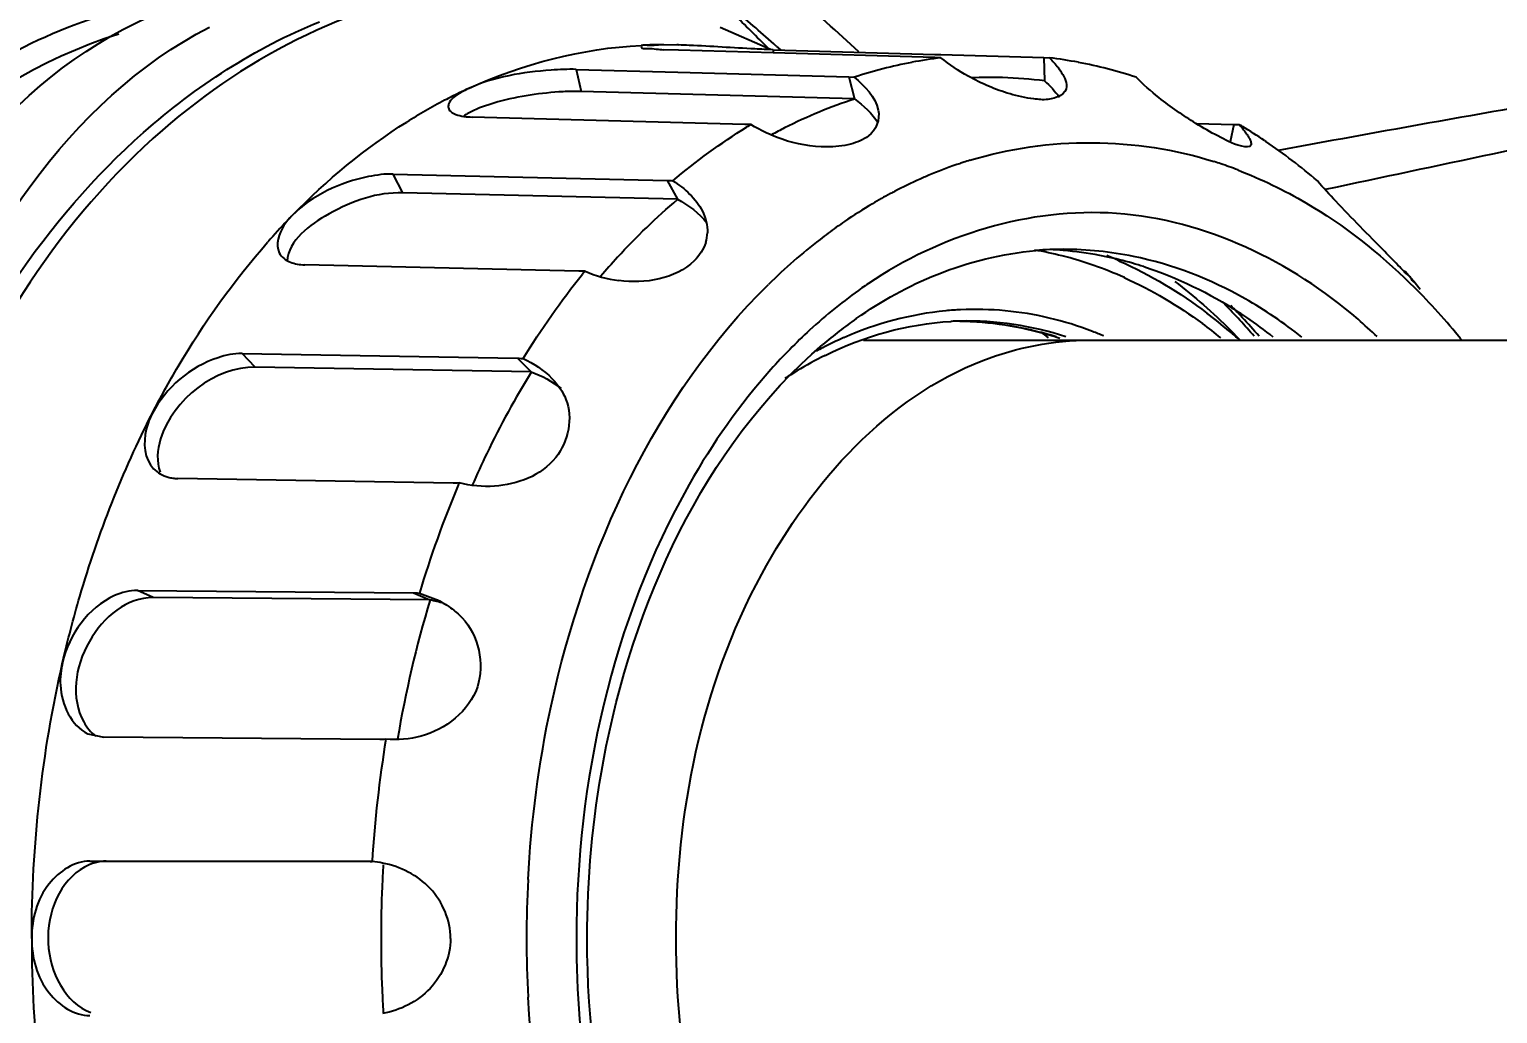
# Model space of a CAD drawing. Header units: millimetres. Extents: x 5828 to 6704, y 123 to 421.
# Drawn here: x 6402.954 to 6406.756, y 236.403 to 238.953 of the extents above; entities that cross this region are included whole.
import ezdxf
from ezdxf import colors
from ezdxf.entities.mleader import LeaderData, LeaderLine
from ezdxf.math import Vec2, Vec3

# ---------------------------------------------------------------- set-up
doc = ezdxf.new("R2010")
doc.units = ezdxf.units.MM
for name, color, linetype in [('外形图', 7, 'Continuous'), ('多重引线', 7, 'Continuous'), ('尺寸标注', 7, 'Continuous')]:
    doc.layers.add(name, color=color, linetype=linetype)
doc.styles.get("Standard").update_dxf_attribs({"font": 'msyh.ttc'})
doc.styles.add('微软雅黑', font='msyh.ttc')
doc.dimstyles.new('尺寸标注_细节_1_10比例', dxfattribs={"dimtxt": 1.5, "dimasz": 1.25, "dimexe": 0.5, "dimexo": 0.4, "dimgap": 0.5, "dimtad": 1, "dimlfac": 10, "dimdsep": 46, "dimtxsty": '微软雅黑', "dimcen": 0.09, "dimadec": 0, "dimazin": 0, "dimtp": 0.01, "dimtm": 0.01, "dimtfac": 1, "dimtofl": 0, "dimtmove": 0, "dimatfit": 3, "dimfxl": 1, "dimtolj": 1, "dimarcsym": 0})

# ---------------------------------------------------------------- blocks, each defined once
blk = doc.blocks.new('*D790')
at = {"layer": 'Defpoints', "color": 0}
for p in [(6402.6928, 245.979), (6402.6928, 236.5978), (6425.1932, 236.5981)]:
    blk.add_point(p, dxfattribs=at)
at = {"layer": '尺寸标注', "color": 0, "lineweight": -2}
for p, q in [((6402.6928, 236.9978), (6402.6928, 246.479)), ((6425.1932, 236.9981), (6425.1932, 246.479)), ((6423.9432, 245.979), (6403.9428, 245.979))]:
    blk.add_line(p, q, dxfattribs=at)
at = {"layer": '尺寸标注', "color": 0}
for points in [[(6403.9428, 246.1873), (6403.9428, 245.7707), (6402.6928, 245.979)], [(6423.9432, 245.7707), (6423.9432, 246.1873), (6425.1932, 245.979)]]:
    blk.add_solid(points, dxfattribs=at)
at = {"layer": '尺寸标注', "color": 0, "insert": (6413.943, 247.2547), "char_height": 1.5, "attachment_point": 5, "style": '微软雅黑'}
blk.add_mtext('\\A1;\\A1;225', dxfattribs=at)
blk = doc.blocks.new('_None')

msp = doc.modelspace()

# ---------------------------------------------------------------- linework, layer by layer
at = {"layer": '外形图', "color": 7, "linetype": 'Continuous'}
for p, q in [((6404.8731, 238.9003), (6404.7422, 238.9577)), ((6404.6346, 238.9121), (6404.5968, 238.9128)), ((6404.6346, 238.9122), (6404.6306, 238.9123)), ((6404.6349, 238.8989), (6404.5968, 238.9)), ((6404.8794, 238.8918), (6404.6349, 238.8989)), ((6405.2981, 238.8795), (6404.8794, 238.8918)), ((6404.8797, 238.9), (6404.8797, 238.8917)), ((6404.8797, 238.9), (6405.2984, 238.8878)), ((6404.8877, 238.9094), (6404.8986, 238.8997)), ((6405.3139, 238.8792), (6405.2981, 238.8795)), ((6405.2984, 238.8878), (6405.3141, 238.8873)), ((6405.3141, 238.8873), (6405.581, 238.8795)), ((6405.581, 238.8795), (6405.5824, 238.8194)), ((6405.581, 238.8795), (6405.5951, 238.8792)), ((6404.3697, 238.8491), (6404.3829, 238.7918)), ((6404.3697, 238.8491), (6404.6333, 238.8419)), ((6404.6333, 238.8419), (6405.0755, 238.8296)), ((6405.0755, 238.8296), (6405.0901, 238.7725)), ((6405.0755, 238.8296), (6405.0898, 238.829)), ((6405.0901, 238.7725), (6404.3829, 238.7918)), ((6404.8065, 238.706), (6404.1007, 238.7255)), ((6404.8223, 238.706), (6404.8065, 238.706)), ((6405.9747, 238.7088), (6406.0726, 238.706)), ((6406.0726, 238.706), (6406.0635, 238.6612)), ((6406.0726, 238.706), (6406.0868, 238.706)), ((6406.1519, 238.6645), (6406.1557, 238.662)), ((6406.2715, 238.6544), (6406.1872, 238.639)), ((6403.9208, 238.5292), (6403.8958, 238.5779)), ((6403.8958, 238.5779), (6404.6056, 238.5613)), ((6404.6056, 238.5613), (6404.632, 238.5127)), ((6404.632, 238.5127), (6403.9208, 238.5292)), ((6404.3768, 238.3262), (6403.667, 238.3428)), ((6406.5119, 238.3263), (6406.5165, 238.3266)), ((6406.5165, 238.3266), (6406.5257, 238.3153)), ((6406.5257, 238.3153), (6406.5281, 238.3124)), ((6406.5552, 238.2792), (6406.5387, 238.2994)), ((6406.0894, 238.1478), (6406.0636, 238.1737)), ((6403.5388, 238.0774), (6403.5044, 238.1128)), ((6403.5044, 238.1128), (6404.2174, 238.1008)), ((6405.1138, 238.1478), (6435.1928, 238.1478)), ((6404.2532, 238.0654), (6403.5388, 238.0774)), ((6404.2174, 238.1008), (6404.2532, 238.0654)), ((6404.0512, 237.7772), (6403.3381, 237.7892)), ((6404.0563, 237.7772), (6404.0512, 237.7772)), ((6403.2742, 237.4808), (6403.2337, 237.4994)), ((6403.2337, 237.4994), (6403.9488, 237.4931)), ((6403.9907, 237.4745), (6403.2742, 237.4808)), ((6403.9488, 237.4931), (6403.9907, 237.4745)), ((6403.9638, 237.4919), (6404.0051, 237.477)), ((6403.1051, 237.1281), (6403.1463, 237.119)), ((6403.8614, 237.1127), (6403.1463, 237.119)), ((6403.8665, 237.1128), (6403.8614, 237.1127)), ((6403.1103, 236.7978), (6403.8414, 236.7978))]:
    msp.add_line(p, q, dxfattribs=at)
for points in [[(6404.6056, 238.5613), (6404.6106, 238.5611), (6404.6154, 238.5608), (6404.6201, 238.5604)], [(6404.3926, 238.3266), (6404.3872, 238.3263), (6404.3819, 238.3261), (6404.3768, 238.3262)], [(6404.2174, 238.1008), (6404.2224, 238.1006), (6404.2273, 238.1002), (6404.2321, 238.0997)], [(6404.0668, 237.7779), (6404.0615, 237.7774), (6404.0563, 237.7772)], [(6403.9488, 237.4931), (6403.9539, 237.4929), (6403.9589, 237.4926), (6403.9638, 237.4919)], [(6403.8769, 237.1136), (6403.8717, 237.1131), (6403.8665, 237.1128)], [(6403.8262, 236.7978), (6403.8313, 236.7977), (6403.8363, 236.7973), (6403.8414, 236.7967)]]:
    msp.add_lwpolyline(points, dxfattribs=at)
for centre, radius, start, end in [((6400.0881, 233.4991), 7.3651, 47.10219, 50.61619), ((6403.3295, 237.7126), 1.3383, 105.2004, 113.6507), ((6398.7754, 232.8433), 8.5928, 44.8444, 45.69939), ((6400.3859, 233.8471), 6.7745, 48.35409, 49.55464), ((6404.5968, 237.755), 1.1578, 90.0013, 92.9093), ((6404.5701, 236.7163), 2.1969, 87.5922, 88.3158), ((6405.4567, 237.7214), 1.1665, 97.0335, 100.7744), ((6405.4523, 237.7214), 1.1665, 79.2256, 82.9665), ((6405.4642, 237.6856), 1.203, 100.8032, 108.1313), ((6405.4693, 238.7403), 0.1865, 34.0924, 37.3933), ((6405.4449, 237.6856), 1.203, 71.8687, 79.1968), ((6404.6479, 237.5875), 1.3338, 114.6804, 115.8142), ((6405.4415, 237.7121), 1.116, 88.3312, 92.4936), ((6405.4412, 237.7068), 1.1213, 82.7428, 88.3238), ((6426.1064, 129.9645), 110.4849, 99.877097, 100.342148), ((6404.6851, 237.5159), 1.4145, 117.6443, 122.2162), ((6404.6587, 237.5653), 1.3585, 115.8164, 117.6248), ((6405.4768, 237.5809), 1.2524, 107.9631, 116.9354), ((6405.5533, 237.4872), 1.4213, 120.9548, 121.4884), ((6405.508, 237.5164), 1.324, 116.8772, 118.5346), ((6405.3565, 237.4885), 1.4198, 58.667, 59.0454), ((6405.3402, 237.4622), 1.4507, 55.9772, 58.6586), ((6405.2811, 237.3771), 1.5543, 49.577, 55.7556), ((6405.7169, 237.5509), 1.112, 108.2685, 108.9746), ((6405.7153, 237.5558), 1.1068, 108.0067, 108.2681), ((6405.7139, 237.5601), 1.1022, 107.1185, 108.0071), ((6405.6842, 237.5548), 1.1079, 71.3364, 72.2754), ((6405.7388, 237.4946), 1.1724, 113.359, 114.0854), ((6405.728, 237.5201), 1.1447, 109.5553, 113.3706), ((6405.7192, 237.5443), 1.1189, 108.9745, 109.5424), ((6405.6782, 237.5375), 1.1262, 68.9515, 71.3323), ((6405.7638, 237.4431), 1.2296, 117.622, 118.1592), ((6405.7508, 237.4683), 1.2013, 114.0973, 117.6333), ((6405.7999, 237.3808), 1.3017, 120.6334, 124.3888), ((6405.7745, 237.4233), 1.2522, 118.1652, 120.624), ((6404.9559, 237.1852), 1.8434, 135.7852, 138.0924), ((6405.831, 237.3351), 1.357, 124.3811, 126.5865), ((6404.9935, 237.1511), 1.8942, 138.0847, 138.689), ((6404.6126, 238.4298), 0.0972, 342.4814, 357.5506), ((6405.853, 237.3052), 1.394, 126.5816, 127.6726), ((6405.9136, 237.2296), 1.4909, 127.7386, 134.5474), ((6405.3997, 237.4641), 0.9302, 75.81, 80.2781), ((6405.6327, 237.5361), 0.8468, 92.4719, 94.9031), ((6405.6324, 237.543), 0.8399, 90.0015, 92.4717), ((6405.5583, 237.488), 0.8949, 85.3458, 87.5672), ((6405.5571, 237.4755), 0.9074, 79.3185, 85.3335), ((6405.6316, 237.4786), 0.9042, 78.4665, 89.9508), ((6405.8276, 237.1272), 1.8304, 137.5662, 139.6336), ((6405.3866, 237.417), 0.9791, 65.7289, 75.7398), ((6405.5549, 237.463), 0.92, 78.2433, 79.3271), ((6405.552, 237.45), 0.9333, 73.9465, 78.2346), ((6405.3578, 237.4111), 1.0304, 66.0251, 68.0287), ((6405.5475, 237.4341), 0.9499, 72.1089, 73.9524), ((6402.0383, 234.0315), 6.202, 43.96602, 44.4797), ((6405.9149, 237.0875), 1.9628, 140.8565, 141.1452), ((6404.5216, 238.6176), 0.3184, 246.0839, 262.506), ((6403.3963, 235.3447), 4.3129, 43.6945, 43.9348), ((6405.809, 237.2848), 1.2187, 124.0725, 125.0131), ((6405.3665, 237.1076), 1.6619, 39.2103, 45.546), ((6405.4042, 237.4119), 0.8154, 92.7385, 95.4573), ((6404.9408, 237.1449), 1.5582, 42.5673, 44.6864), ((6404.9569, 237.148), 1.5537, 42.9342, 44.5067), ((6405.7814, 237.2298), 1.1912, 125.1835, 130.46), ((6405.3831, 237.4147), 0.7826, 92.3494, 93.1637), ((6405.383, 237.417), 0.7803, 91.4145, 92.3495), ((6405.3927, 237.3557), 0.8729, 68.9121, 76.6316), ((6405.2643, 237.2046), 1.225, 50.7751, 53.5999), ((6405.2301, 237.2023), 1.276, 49.4105, 52.742), ((6405.4632, 237.262), 1.1422, 55.7414, 56.9654), ((6404.8945, 237.1024), 1.6211, 40.6165, 42.5683), ((6404.9142, 237.1084), 1.612, 40.6044, 42.9295), ((6405.4354, 237.2221), 1.1908, 51.6212, 55.7194), ((6405.4877, 237.155), 1.3846, 46.3495, 49.0984), ((6405.9645, 237.1), 1.4605, 132.6927, 138.302), ((6405.4415, 237.2918), 0.9418, 113.715, 117.4093), ((6405.3492, 237.3473), 0.8505, 71.9899, 74.9124), ((6404.8759, 237.2109), 1.1845, 52.768, 53.9341), ((6405.3468, 237.3547), 0.8433, 70.9712, 73.0236), ((6405.3795, 237.3198), 0.9111, 66.9839, 68.9474), ((6405.1965, 237.1627), 1.328, 48.0691, 49.4233), ((6405.2866, 237.0403), 1.7663, 38.8708, 39.2662), ((6405.4545, 237.2661), 0.9706, 117.3969, 118.4908), ((6405.4389, 237.2551), 0.9529, 116.4601, 121.4756), ((6406.2211, 236.8525), 2.3111, 148.348, 154.3136), ((6405.4619, 237.2169), 0.9975, 121.4553, 123.5658), ((6406.3701, 236.7786), 2.4774, 154.2674, 156.3543), ((6406.6012, 236.7033), 2.7528, 157.1576, 163.3521), ((6406.4757, 236.7536), 2.6176, 156.9662, 157.1076), ((6406.7887, 236.6317), 2.9216, 163.2348, 170.4997), ((6403.9407, 237.2034), 0.2757, 71.7988, 79.5523), ((6407.0128, 236.602), 3.1774, 170.733, 176.4866), ((6403.8174, 236.5338), 0.264, 78.8398, 84.7894), ((6407.0025, 236.5984), 3.1381, 176.5219, 177.5748), ((6407.1485, 236.5979), 2.9074, 176.989, 183.0113), ((6407.0166, 236.5978), 3.1522, 177.5747, 182.4248), ((6407.0025, 236.5972), 3.1382, 182.4246, 183.4793)]:
    msp.add_arc(centre, radius, start, end, dxfattribs=at)
for points, knots in [([(6385.1468, 240.6355), (6387.0542, 241.3146), (6390.0294, 241.8628), (6393.9061, 242.2467), (6396.7609, 242.3762), (6399.7709, 242.3312), (6402.3815, 242.0192), (6404.3518, 241.3698), (6405.5528, 240.7141), (6406.4986, 239.8619), (6406.9618, 239.1704), (6407.1546, 238.8125)], [0, 0, 0, 0, 0.260579, 0.385295, 0.501856, 0.62799, 0.77281, 0.837815, 0.893904, 0.947676, 1, 1, 1, 1]), ([(6401.5571, 236.5978), (6401.5571, 236.9015), (6401.6343, 237.4925), (6401.9744, 238.2746), (6402.5068, 238.8484), (6402.9785, 239.0258), (6403.2045, 239.0438)], [0, 0, 0, 0, 0.284536, 0.550597, 0.787589, 1, 1, 1, 1]), ([(6404.0971, 239.0617), (6403.8052, 239.0312), (6403.1928, 238.7197), (6402.8449, 238.1563), (6402.714, 237.837)], [0, 0, 0, 0, 0.45956, 1, 1, 1, 1]), ([(6401.7839, 236.5978), (6401.7839, 236.8848), (6401.8526, 237.4445), (6402.1556, 238.1944), (6402.6286, 238.7644), (6403.0535, 238.9778), (6403.2637, 239.0216)], [0, 0, 0, 0, 0.283255, 0.549602, 0.788111, 1, 1, 1, 1]), ([(6403.2623, 234.2107), (6402.9015, 234.3715), (6402.4825, 234.9535), (6402.2501, 235.8208), (6402.181, 236.5976), (6402.2501, 237.3745), (6402.4824, 238.2419), (6402.9013, 238.824), (6403.2622, 238.9848)], [0, 0, 0, 0, 0.21837, 0.353802, 0.49998, 0.64616, 0.781607, 1, 1, 1, 1]), ([(6402.5214, 237.5008), (6402.5558, 237.6652), (6402.7055, 238.2179), (6403.0539, 238.77), (6403.4199, 238.9583)], [0, 0, 0, 0, 0.289854, 1, 1, 1, 1]), ([(6401.8546, 236.582), (6401.8522, 237.1011), (6402.042, 238.0655), (6402.7781, 238.8139), (6403.1855, 238.9413)], [0, 0, 0, 0, 0.548747, 1, 1, 1, 1]), ([(6404.5968, 238.9128), (6404.5823, 238.9128), (6404.5692, 238.9092), (6404.5382, 238.9125), (6404.5382, 238.9073)], [0, 0, 0, 0, 0.734228, 1, 1, 1, 1]), ([(6404.8797, 238.9), (6404.864, 238.9005), (6404.7915, 238.9037), (6404.7192, 238.9088), (6404.6624, 238.9112)], [0, 0, 0, 0, 0.216186, 1, 1, 1, 1]), ([(6404.5382, 238.9073), (6404.5382, 238.902), (6404.5691, 238.9045), (6404.5823, 238.9004), (6404.5968, 238.9)], [0, 0, 0, 0, 0.266995, 1, 1, 1, 1]), ([(6405.5951, 238.8792), (6405.5993, 238.875), (6405.607, 238.8667), (6405.6142, 238.8579), (6405.6175, 238.8536)], [0, 0, 0, 0, 0.519441, 1, 1, 1, 1]), ([(6404.3697, 238.8491), (6404.348, 238.8497), (6404.2536, 238.8453), (6404.1573, 238.83), (6404.091, 238.7995)], [0, 0, 0, 0, 0.229016, 1, 1, 1, 1]), ([(6404.091, 238.7995), (6404.0843, 238.7964), (6404.0652, 238.7864), (6404.0442, 238.7727), (6404.0394, 238.7587)], [0, 0, 0, 0, 0.332381, 1, 1, 1, 1]), ([(6405.6395, 238.8046), (6405.6396, 238.785), (6405.5959, 238.767), (6405.5669, 238.7711), (6405.555, 238.7725)], [0, 0, 0, 0, 0.61979, 1, 1, 1, 1]), ([(6404.0394, 238.7587), (6404.0389, 238.7571), (6404.0382, 238.754), (6404.0384, 238.7507), (6404.0387, 238.7492)], [0, 0, 0, 0, 0.518196, 1, 1, 1, 1]), ([(6404.3829, 238.7918), (6404.3671, 238.7923), (6404.2945, 238.7904), (6404.2219, 238.7797), (6404.1671, 238.7647)], [0, 0, 0, 0, 0.21663, 1, 1, 1, 1]), ([(6404.0387, 238.7492), (6404.0396, 238.7455), (6404.0451, 238.7379), (6404.0532, 238.734), (6404.0579, 238.7323)], [0, 0, 0, 0, 0.427925, 1, 1, 1, 1]), ([(6404.1044, 238.7426), (6404.0998, 238.7405), (6404.0911, 238.7362), (6404.0827, 238.7313), (6404.0788, 238.7288)], [0, 0, 0, 0, 0.527026, 1, 1, 1, 1]), ([(6402.5471, 237.4915), (6402.5804, 237.6113), (6402.7304, 238.051), (6402.9944, 238.4598), (6403.2496, 238.6858)], [0, 0, 0, 0, 0.267286, 1, 1, 1, 1]), ([(6406.0868, 238.706), (6406.0899, 238.7023), (6406.0958, 238.6952), (6406.1013, 238.6879), (6406.1038, 238.6843)], [0, 0, 0, 0, 0.530343, 1, 1, 1, 1]), ([(6406.1038, 238.6843), (6406.1058, 238.6815), (6406.1094, 238.6762), (6406.1126, 238.6706), (6406.1139, 238.6679)], [0, 0, 0, 0, 0.543414, 1, 1, 1, 1]), ([(6406.1171, 238.6539), (6406.1153, 238.646), (6406.07, 238.6532), (6406.0512, 238.6662), (6406.0313, 238.6765)], [0, 0, 0, 0, 0.265126, 1, 1, 1, 1]), ([(6406.1139, 238.6679), (6406.1151, 238.6654), (6406.117, 238.6609), (6406.1176, 238.6558), (6406.1171, 238.6539)], [0, 0, 0, 0, 0.583412, 1, 1, 1, 1]), ([(6403.8958, 238.5779), (6403.8743, 238.5784), (6403.7798, 238.5659), (6403.6861, 238.5235), (6403.6346, 238.4707)], [0, 0, 0, 0, 0.225386, 1, 1, 1, 1]), ([(6403.9208, 238.5292), (6403.8546, 238.5307), (6403.7414, 238.493), (6403.6256, 238.4064), (6403.6211, 238.352)], [0, 0, 0, 0, 0.548198, 1, 1, 1, 1]), ([(6403.6346, 238.4707), (6403.6267, 238.4626), (6403.6043, 238.4369), (6403.5901, 238.395), (6403.601, 238.3738)], [0, 0, 0, 0, 0.322403, 1, 1, 1, 1]), ([(6406.3942, 238.2016), (6406.2221, 238.3506), (6405.7814, 238.566), (6405.3105, 238.4189), (6405.1262, 238.2943)], [0, 0, 0, 0, 0.505793, 1, 1, 1, 1]), ([(6403.2725, 237.9585), (6403.2935, 237.9995), (6403.3794, 238.1557), (6403.4834, 238.3022), (6403.5707, 238.4015)], [0, 0, 0, 0, 0.25824, 1, 1, 1, 1]), ([(6404.7053, 238.4005), (6404.6996, 238.3827), (6404.6491, 238.3085), (6404.5468, 238.2932), (6404.4801, 238.3019)], [0, 0, 0, 0, 0.216798, 1, 1, 1, 1]), ([(6403.601, 238.3738), (6403.6038, 238.3684), (6403.6122, 238.3581), (6403.6238, 238.3518), (6403.6301, 238.3494)], [0, 0, 0, 0, 0.473406, 1, 1, 1, 1]), ([(6403.6301, 238.3494), (6403.6357, 238.3473), (6403.6478, 238.3441), (6403.6604, 238.3429), (6403.667, 238.3428)], [0, 0, 0, 0, 0.471928, 1, 1, 1, 1]), ([(6406.5385, 238.2993), (6406.5373, 238.2968), (6406.5273, 238.3164), (6406.5207, 238.3179), (6406.5147, 238.3241)], [0, 0, 0, 0, 0.243275, 1, 1, 1, 1]), ([(6406.5281, 238.3124), (6406.5298, 238.3103), (6406.5326, 238.3069), (6406.5354, 238.3034), (6406.5366, 238.302)], [0, 0, 0, 0, 0.590719, 1, 1, 1, 1]), ([(6404.2452, 236.7504), (6404.2531, 236.9016), (6404.3246, 237.4562), (6404.5756, 238.0053), (6404.8677, 238.2921)], [0, 0, 0, 0, 0.269966, 1, 1, 1, 1]), ([(6406.5366, 238.302), (6406.5371, 238.3013), (6406.5374, 238.3005), (6406.5386, 238.2996), (6406.5385, 238.2993)], [0, 0, 0, 0, 0.736453, 1, 1, 1, 1]), ([(6403.5044, 238.1128), (6403.4834, 238.1132), (6403.389, 238.0938), (6403.3064, 238.0245), (6403.2725, 237.9585)], [0, 0, 0, 0, 0.220792, 1, 1, 1, 1]), ([(6404.3982, 236.5978), (6404.3982, 236.7517), (6404.4464, 237.3071), (6404.699, 237.8726), (6405.0084, 238.1361)], [0, 0, 0, 0, 0.27459, 1, 1, 1, 1]), ([(6403.5388, 238.0774), (6403.4363, 238.0791), (6403.2944, 237.9716), (6403.2822, 237.8325), (6403.2926, 237.8058)], [0, 0, 0, 0, 0.781633, 1, 1, 1, 1]), ([(6404.6285, 236.5978), (6404.6285, 236.9209), (6404.7433, 237.5178), (6405.1751, 237.9991), (6405.4226, 238.095)], [0, 0, 0, 0, 0.548936, 1, 1, 1, 1]), ([(6404.874, 238.0716), (6404.7928, 237.9806), (6404.4897, 237.547), (6404.3702, 237.0016), (6404.3702, 236.5978)], [0, 0, 0, 0, 0.231801, 1, 1, 1, 1]), ([(6404.3433, 237.9938), (6404.3625, 237.9467), (6404.3341, 237.815), (6404.2164, 237.7733), (6404.1581, 237.7692)], [0, 0, 0, 0, 0.465127, 1, 1, 1, 1]), ([(6403.04, 237.3132), (6403.0531, 237.3704), (6403.1108, 237.592), (6403.1947, 237.8071), (6403.2725, 237.9585)], [0, 0, 0, 0, 0.256557, 1, 1, 1, 1]), ([(6403.2725, 237.9585), (6403.2656, 237.9452), (6403.2466, 237.9001), (6403.2512, 237.839), (6403.2754, 237.8141)], [0, 0, 0, 0, 0.30152, 1, 1, 1, 1]), ([(6403.3129, 237.7926), (6403.3169, 237.7916), (6403.3253, 237.7899), (6403.3338, 237.7893), (6403.3381, 237.7892)], [0, 0, 0, 0, 0.490367, 1, 1, 1, 1]), ([(6403.2337, 237.4994), (6403.2134, 237.4996), (6403.1206, 237.4752), (6403.0563, 237.3843), (6403.04, 237.3132)], [0, 0, 0, 0, 0.217842, 1, 1, 1, 1]), ([(6403.2742, 237.4808), (6403.2074, 237.4814), (6403.081, 237.3784), (6403.0607, 237.2197), (6403.0945, 237.1587)], [0, 0, 0, 0, 0.489572, 1, 1, 1, 1]), ([(6404.0745, 237.428), (6404.1164, 237.3838), (6404.1518, 237.2306), (6404.0305, 237.1389), (6403.9682, 237.1218)], [0, 0, 0, 0, 0.485598, 1, 1, 1, 1]), ([(6404.0445, 237.4542), (6404.0499, 237.4503), (6404.0603, 237.4421), (6404.0699, 237.4329), (6404.0745, 237.428)], [0, 0, 0, 0, 0.500559, 1, 1, 1, 1]), ([(6403.04, 237.3132), (6403.0355, 237.2937), (6403.0268, 237.2271), (6403.0615, 237.1481), (6403.1052, 237.1281)], [0, 0, 0, 0, 0.294303, 1, 1, 1, 1]), ([(6403.1103, 236.7978), (6403.0702, 236.7978), (6402.9835, 236.7404), (6402.9599, 236.6473), (6402.9599, 236.5978)], [0, 0, 0, 0, 0.44754, 1, 1, 1, 1]), ([(6403.0968, 236.7826), (6403.0333, 236.7474), (6402.9648, 236.5879), (6403.0469, 236.4309), (6403.1128, 236.4055)], [0, 0, 0, 0, 0.506787, 1, 1, 1, 1]), ([(6404.0444, 236.5978), (6404.0444, 236.6445), (6404.0039, 236.7403), (6403.914, 236.7838), (6403.8685, 236.7928)], [0, 0, 0, 0, 0.501692, 1, 1, 1, 1]), ([(6403.2637, 234.174), (6403.0535, 234.2178), (6402.6286, 234.4312), (6402.1556, 235.0013), (6401.8526, 235.7511), (6401.7839, 236.3108), (6401.7839, 236.5978)], [0, 0, 0, 0, 0.211889, 0.450398, 0.716745, 1, 1, 1, 1]), ([(6402.9599, 236.5978), (6402.9599, 236.5483), (6402.9835, 236.4553), (6403.0702, 236.3978), (6403.1103, 236.3978)], [0, 0, 0, 0, 0.552443, 1, 1, 1, 1]), ([(6404.0444, 236.5978), (6404.0444, 236.5511), (6404.0039, 236.4554), (6403.914, 236.4118), (6403.8685, 236.4028)], [0, 0, 0, 0, 0.50177, 1, 1, 1, 1]), ([(6404.3702, 236.5978), (6404.3702, 236.4582), (6404.4103, 235.9383), (6404.6153, 235.4169), (6404.8688, 235.1299)], [0, 0, 0, 0, 0.267182, 1, 1, 1, 1]), ([(6405.0084, 235.0595), (6404.9125, 235.1412), (6404.5406, 235.5699), (6404.3982, 236.1624), (6404.3982, 236.5978)], [0, 0, 0, 0, 0.224502, 1, 1, 1, 1]), ([(6405.4227, 235.1006), (6405.1751, 235.1966), (6404.7433, 235.6778), (6404.6285, 236.2747), (6404.6285, 236.5978)], [0, 0, 0, 0, 0.451062, 1, 1, 1, 1]), ([(6403.2197, 234.1507), (6402.9936, 234.166), (6402.5199, 234.3379), (6401.983, 234.9074), (6401.6384, 235.6877), (6401.5585, 236.2786), (6401.5572, 236.5825)], [0, 0, 0, 0, 0.212401, 0.449169, 0.715176, 1, 1, 1, 1]), ([(6403.1847, 234.2546), (6402.7818, 234.3809), (6402.0517, 235.1168), (6401.857, 236.0688), (6401.8546, 236.582)], [0, 0, 0, 0, 0.451398, 1, 1, 1, 1]), ([(6405.0013, 234.7868), (6404.8905, 234.8723), (6404.4575, 235.3234), (6404.2703, 235.9675), (6404.2452, 236.4452)], [0, 0, 0, 0, 0.226471, 1, 1, 1, 1])]:
    msp.add_open_spline(points, degree=3, knots=knots, dxfattribs=at)
for points in [[(6403.2496, 238.6858), (6403.3839, 238.8046), (6403.5387, 238.9051), (6403.7048, 238.9726)], [(6404.091, 238.7995), (6404.2306, 238.8637), (6404.3847, 238.9035), (6404.5381, 238.9113)], [(6405.3848, 238.8312), (6405.3598, 238.8451), (6405.3359, 238.861), (6405.3139, 238.8792)], [(6405.6238, 238.8449), (6405.6318, 238.8329), (6405.6395, 238.819), (6405.6395, 238.8046)], [(6405.0898, 238.829), (6405.1168, 238.8064), (6405.1439, 238.7777), (6405.1518, 238.7434)], [(6405.4931, 238.7856), (6405.4555, 238.7966), (6405.419, 238.8122), (6405.3848, 238.8312)], [(6405.5824, 238.8194), (6405.5963, 238.8064), (6405.6097, 238.7926), (6405.6208, 238.7771)], [(6405.8788, 238.7759), (6405.858, 238.7925), (6405.8379, 238.81), (6405.8193, 238.829)], [(6404.1671, 238.7647), (6404.1457, 238.7588), (6404.1246, 238.7518), (6404.1044, 238.7426)], [(6405.0901, 238.7725), (6405.1135, 238.7551), (6405.1359, 238.7348), (6405.1518, 238.7102)], [(6405.555, 238.7725), (6405.534, 238.7749), (6405.5133, 238.7796), (6405.4931, 238.7856)], [(6405.9745, 238.7089), (6405.9414, 238.7293), (6405.9093, 238.7516), (6405.8788, 238.7759)], [(6404.0579, 238.7323), (6404.0714, 238.7273), (6404.0863, 238.7259), (6404.1007, 238.7255)], [(6405.1518, 238.7434), (6405.1572, 238.7202), (6405.1456, 238.6909), (6405.1266, 238.6765)], [(6403.6346, 238.4707), (6403.7236, 238.5621), (6403.8231, 238.6447), (6403.931, 238.7127)], [(6404.6201, 238.5604), (6404.68, 238.6113), (6404.7439, 238.6581), (6404.811, 238.6992)], [(6404.9028, 238.6679), (6404.8747, 238.6774), (6404.8474, 238.6902), (6404.8223, 238.706)], [(6406.0313, 238.6765), (6406.012, 238.6865), (6405.9931, 238.6974), (6405.9745, 238.7089)], [(6407.1769, 238.7205), (6406.8872, 238.6614), (6406.5982, 238.5985), (6406.3088, 238.5377)], [(6405.0185, 238.6481), (6404.9793, 238.6481), (6404.9399, 238.6554), (6404.9028, 238.6679)], [(6405.081, 238.6556), (6405.0607, 238.6502), (6405.0394, 238.6481), (6405.0185, 238.6481)], [(6405.1266, 238.6765), (6405.1132, 238.6664), (6405.0971, 238.6599), (6405.081, 238.6556)], [(6405.3894, 238.6135), (6405.5908, 238.6756), (6405.8208, 238.6742), (6406.0215, 238.6101)], [(6406.0827, 238.5885), (6406.1437, 238.565), (6406.2028, 238.5362), (6406.2592, 238.5032)], [(6404.6201, 238.5604), (6404.6508, 238.5407), (6404.6797, 238.5145), (6404.6964, 238.4821)], [(6406.3366, 238.5074), (6406.3204, 238.5247), (6406.3043, 238.5423), (6406.2889, 238.5604)], [(6404.4767, 238.3622), (6404.5254, 238.4154), (6404.5774, 238.4659), (6404.6326, 238.5125)], [(6404.632, 238.5127), (6404.6606, 238.497), (6404.6878, 238.4767), (6404.7082, 238.4514)], [(6406.2592, 238.5032), (6406.3576, 238.4454), (6406.4487, 238.3738), (6406.5303, 238.2939)], [(6406.4634, 238.377), (6406.421, 238.4203), (6406.3781, 238.4632), (6406.3366, 238.5074)], [(6404.6964, 238.4821), (6404.7052, 238.4649), (6404.7105, 238.4449), (6404.7097, 238.4256)], [(6405.3042, 238.318), (6405.3857, 238.3507), (6405.4728, 238.3722), (6405.5603, 238.3797)], [(6405.7765, 238.3526), (6405.8567, 238.317), (6405.9327, 238.271), (6406.0026, 238.2179)], [(6406.1019, 238.2547), (6406.0121, 238.3056), (6405.9135, 238.344), (6405.8124, 238.3646)], [(6404.2321, 238.0997), (6404.2789, 238.1758), (6404.3303, 238.2493), (6404.3863, 238.3189)], [(6405.0951, 238.2034), (6405.1601, 238.2491), (6405.2304, 238.2883), (6405.3042, 238.318)], [(6405.789, 238.3095), (6405.8603, 238.2775), (6405.9283, 238.237), (6405.9912, 238.1906)], [(6405.8393, 238.3381), (6405.9261, 238.3101), (6406.0094, 238.2693), (6406.0858, 238.2196)], [(6405.1097, 238.2829), (6405.0622, 238.2496), (6405.0169, 238.2129), (6404.9742, 238.1735)], [(6405.9196, 238.2995), (6405.9704, 238.261), (6406.0185, 238.2187), (6406.0636, 238.1736)], [(6405.5945, 238.2049), (6405.5198, 238.2226), (6405.4419, 238.23), (6405.3652, 238.2263)], [(6406.2486, 238.1556), (6406.2023, 238.1922), (6406.1532, 238.2256), (6406.1019, 238.2547)], [(6405.0143, 238.1082), (6405.115, 238.1583), (6405.2276, 238.1899), (6405.3399, 238.1961)], [(6405.3266, 238.2236), (6405.2361, 238.2149), (6405.146, 238.1906), (6405.0627, 238.154)], [(6405.3631, 238.1967), (6405.4407, 238.1962), (6405.5189, 238.1839), (6405.5931, 238.1613)], [(6405.3634, 238.1967), (6405.4331, 238.1963), (6405.5033, 238.1866), (6405.5706, 238.1685)], [(6405.638, 238.1563), (6405.5501, 238.185), (6405.4561, 238.1993), (6405.3637, 238.197)], [(6405.4226, 238.095), (6405.5104, 238.129), (6405.6058, 238.1478), (6405.6999, 238.1478)], [(6404.2321, 238.0997), (6404.2596, 238.0873), (6404.2857, 238.0702), (6404.3067, 238.0486)], [(6404.2532, 238.0654), (6404.281, 238.0553), (6404.3078, 238.0409), (6404.3306, 238.0221)], [(6404.3067, 238.0486), (6404.322, 238.0328), (6404.335, 238.0141), (6404.3433, 237.9938)], [(6403.2754, 237.8141), (6403.2855, 237.8038), (6403.299, 237.7963), (6403.3129, 237.7926)], [(6404.1581, 237.7692), (6404.1276, 237.767), (6404.0964, 237.7701), (6404.0668, 237.7779)], [(6404.0051, 237.477), (6404.0189, 237.4707), (6404.0322, 237.4631), (6404.0445, 237.4542)], [(6402.9599, 236.5978), (6402.9599, 236.8378), (6402.9863, 237.0793), (6403.04, 237.3132)], [(6403.0945, 237.1587), (6403.1024, 237.1445), (6403.1131, 237.1313), (6403.1261, 237.1214)], [(6403.9682, 237.1218), (6403.9387, 237.1137), (6403.9073, 237.1111), (6403.8769, 237.1136)], [(6403.1529, 236.7978), (6403.1335, 236.7978), (6403.1137, 236.792), (6403.0968, 236.7826)], [(6402.9599, 236.5978), (6402.9599, 236.3579), (6402.9863, 236.1163), (6403.04, 235.8824)]]:
    msp.add_open_spline(points, degree=3, dxfattribs=at)

# ---------------------------------------------------------------- dimensions: what is measured, and where the dimension line sits
at = {"layer": '尺寸标注'}
dim = msp.add_linear_dim(base=(6402.6928, 245.979), p1=(6425.1932, 236.5981), p2=(6402.6928, 236.5978), text='\\A1;225', dimstyle='尺寸标注_细节_1_10比例', override={"dimtxsty": '微软雅黑'}, dxfattribs=at)
dim.commit()
dim.dimension.update_dxf_attribs({"geometry": '*D790', "text_midpoint": (6413.943, 245.979), "dimtype": 160})

# ---------------------------------------------------------------- leaders
at = {"layer": '多重引线'}
ml = msp.add_multileader_mtext('Standard', dxfattribs=at)
ml.set_content('Indicator light')
ml.set_leader_properties()
ml.set_arrow_properties(name='NONE')
ml.build(insert=Vec2(0, 0))
ml.multileader.update_dxf_attribs({"text_left_attachment_type": 6, "text_right_attachment_type": 6, "dogleg_length": 0.072, "arrow_head_size": 0.4})
ctx = ml.context
ctx.base_point, ctx.char_height, ctx.arrow_head_size, ctx.landing_gap_size, ctx.plane_origin = Vec3(6402.6365, 252.4285), 1.5, 0.4, 0.4, Vec3(6398.947, 236.8132)
ctx.left_attachment, ctx.right_attachment = 6, 6
notes = []
notes.append((ctx, [(0, (1, 1, 0), (6402.5645, 252.4285), (1, 0), 0.072, [(0, [(6398.947, 236.8132)], 0, [])])]))
ctx.mtext.insert, ctx.mtext.flow_direction = Vec3(6403.0365, 254.5183), 5
ml = msp.add_multileader_mtext('Standard', dxfattribs=at)
ml.set_content('Network port')
ml.set_leader_properties()
ml.set_arrow_properties(name='NONE')
ml.build(insert=Vec2(0, 0))
ml.multileader.update_dxf_attribs({"text_left_attachment_type": 6, "text_right_attachment_type": 6, "dogleg_length": 0.072, "arrow_head_size": 0.4})
ctx = ml.context
ctx.base_point, ctx.char_height, ctx.arrow_head_size, ctx.landing_gap_size, ctx.plane_origin = Vec3(6404.3309, 224.1218), 1.5, 0.4, 0.4, Vec3(6395.9803, 236.5135)
ctx.left_attachment, ctx.right_attachment = 6, 6
notes.append((ctx, [(0, (1, 1, 0), (6404.2589, 224.1218), (1, 0), 0.072, [(0, [(6395.9803, 236.5135)], 0, [])])]))
ctx.mtext.insert, ctx.mtext.flow_direction = Vec3(6404.7309, 226.1999), 5
for ctx, leaders in notes:
    for number, flags, end, landing, length, lines in leaders:
        leader = LeaderData()
        leader.index, (leader.has_last_leader_line, leader.has_dogleg_vector, leader.attachment_direction) = number, flags
        leader.last_leader_point, leader.dogleg_vector, leader.dogleg_length = Vec3(end), Vec3(landing), length
        for number, points, colour, breaks in lines:
            line = LeaderLine()
            line.index, line.vertices, line.color, line.breaks = number, Vec3.list(points), colors.encode_raw_color(colour), breaks
            leader.lines.append(line)
        ctx.leaders.append(leader)

doc.saveas('drawing.dxf')
